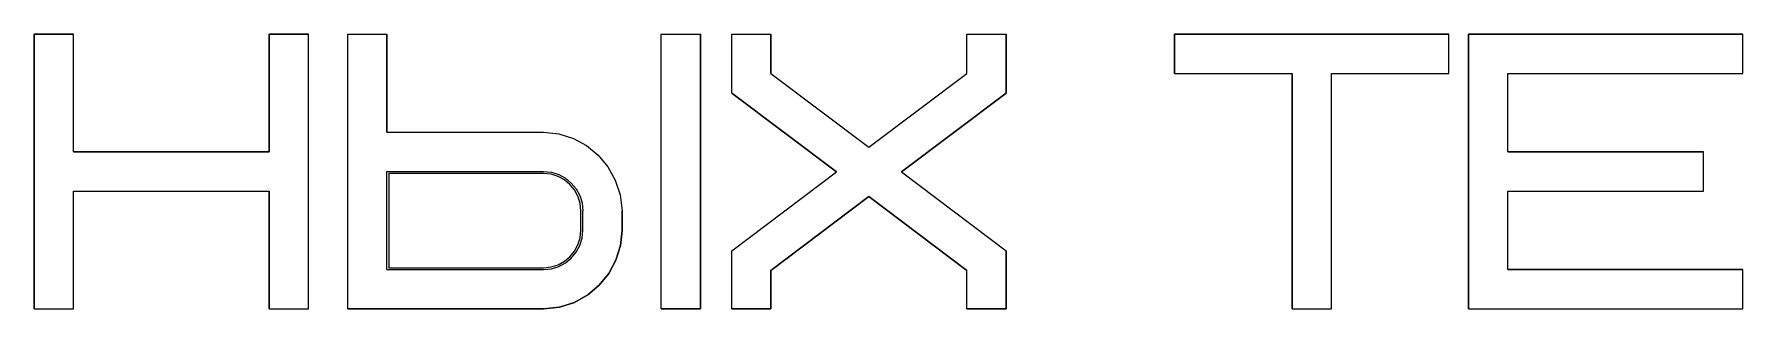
# Model space of a CAD drawing. Header units: millimetres. Extents: x 52 to 245, y 27 to 183.
# Drawn here: x 227.59 to 233.72, y 44.67 to 45.66 of the extents above; entities that cross this region are included whole.
import ezdxf

# ---------------------------------------------------------------- set-up
doc = ezdxf.new("R2010")
doc.units = ezdxf.units.MM
doc.layers.add('Mechanical15', color=56, linetype='Continuous')

msp = doc.modelspace()

# ---------------------------------------------------------------- linework, layer by layer
at = {"layer": 'Mechanical15', "color": 0, "lineweight": 5}
for p, q in [((227.5883, 44.6722), (227.5883, 45.6565)), ((227.5883, 45.6565), (227.7289, 45.6565)), ((227.7289, 45.6565), (227.5883, 45.6565)), ((227.5883, 45.6565), (227.5883, 44.6722)), ((227.7289, 45.2347), (227.7289, 45.6565)), ((227.7289, 45.2347), (227.7289, 45.6565)), ((228.432, 45.2347), (228.432, 45.6565)), ((228.432, 45.6565), (228.5726, 45.6565)), ((228.5726, 45.6565), (228.432, 45.6565)), ((228.432, 45.6565), (228.432, 45.2347)), ((228.5726, 44.6722), (228.5726, 45.6565)), ((228.5726, 44.6722), (228.5726, 45.6565)), ((228.7132, 44.6722), (228.7132, 45.6565)), ((228.7132, 45.6565), (228.8539, 45.6565)), ((228.7132, 44.6722), (228.7132, 45.6565)), ((228.7132, 45.6565), (228.8539, 45.6565)), ((228.8539, 45.305), (228.8539, 45.6565)), ((228.8539, 45.6565), (228.8539, 45.305)), ((229.8382, 44.6722), (229.8382, 45.6565)), ((229.8382, 45.6565), (229.9788, 45.6565)), ((229.8382, 44.6722), (229.8382, 45.6565)), ((229.8382, 45.6565), (229.9788, 45.6565)), ((229.9788, 44.6722), (229.9788, 45.6565)), ((229.9788, 45.6565), (229.9788, 44.6722)), ((230.0913, 45.6565), (230.2319, 45.6565)), ((230.0913, 45.4456), (230.0913, 45.6565)), ((230.0913, 45.4456), (230.0913, 45.6565)), ((230.0913, 45.6565), (230.2319, 45.6565)), ((230.2319, 45.5159), (230.2319, 45.6565)), ((230.2319, 45.6565), (230.2319, 45.5159)), ((230.935, 45.5159), (230.935, 45.6565)), ((230.935, 45.6565), (231.0756, 45.6565)), ((230.935, 45.5159), (230.935, 45.6565)), ((230.935, 45.6565), (231.0756, 45.6565)), ((231.0756, 45.4456), (231.0756, 45.6565)), ((231.0756, 45.6565), (231.0756, 45.4456)), ((231.6803, 45.5159), (231.6803, 45.6565)), ((231.6803, 45.6565), (232.6646, 45.6565)), ((232.6646, 45.6565), (231.6803, 45.6565)), ((231.6803, 45.6565), (231.6803, 45.5159)), ((232.6646, 45.5159), (232.6646, 45.6565)), ((232.6646, 45.5159), (232.6646, 45.6565)), ((232.7349, 45.6565), (233.7192, 45.6565)), ((232.7349, 44.6722), (232.7349, 45.6565)), ((233.7192, 45.6565), (232.7349, 45.6565)), ((232.7349, 45.6565), (232.7349, 44.6722)), ((233.7192, 45.5159), (233.7192, 45.6565)), ((233.7192, 45.5159), (233.7192, 45.6565)), ((230.2319, 45.5159), (230.5835, 45.2515)), ((230.2319, 45.5159), (230.5835, 45.2515)), ((230.5835, 45.2515), (230.935, 45.5159)), ((230.5835, 45.2515), (230.935, 45.5159)), ((231.6803, 45.5159), (232.1021, 45.5159)), ((231.6803, 45.5159), (232.1021, 45.5159)), ((232.1021, 44.6722), (232.1021, 45.5159)), ((232.1021, 45.5159), (232.1021, 44.6722)), ((232.2428, 44.6722), (232.2428, 45.5159)), ((232.2428, 45.5159), (232.6646, 45.5159)), ((232.2428, 45.5159), (232.6646, 45.5159)), ((232.2428, 44.6722), (232.2428, 45.5159)), ((232.8755, 45.5159), (233.7192, 45.5159)), ((232.8755, 45.2347), (232.8755, 45.5159)), ((232.8755, 45.2347), (232.8755, 45.5159)), ((232.8755, 45.5159), (233.7192, 45.5159)), ((230.0913, 45.4456), (230.4667, 45.1629)), ((230.4667, 45.1629), (230.0913, 45.4456)), ((230.7002, 45.1629), (231.0756, 45.4456)), ((231.0756, 45.4456), (230.7002, 45.1629)), ((228.8539, 45.305), (229.4163, 45.305)), ((228.8539, 45.305), (229.4163, 45.305)), ((229.4163, 45.305), (229.4714, 45.2993)), ((229.4163, 45.305), (229.4714, 45.2993)), ((229.4714, 45.2993), (229.5232, 45.283)), ((229.4714, 45.2993), (229.5232, 45.283)), ((229.5232, 45.283), (229.5703, 45.2571)), ((229.5232, 45.283), (229.5703, 45.2571)), ((229.5703, 45.2571), (229.6118, 45.2229)), ((229.5703, 45.2571), (229.6118, 45.2229)), ((227.7289, 45.2347), (228.432, 45.2347)), ((228.432, 45.2347), (227.7289, 45.2347)), ((229.6118, 45.2229), (229.6464, 45.1813)), ((229.6118, 45.2229), (229.6464, 45.1813)), ((232.8755, 45.2347), (233.5786, 45.2347)), ((233.5786, 45.2347), (232.8755, 45.2347)), ((233.5786, 45.094), (233.5786, 45.2347)), ((233.5786, 45.094), (233.5786, 45.2347)), ((228.8539, 45.1643), (229.4163, 45.1643)), ((228.8539, 44.8128), (228.8539, 45.1643)), ((229.4163, 45.1576), (228.8606, 45.1576)), ((228.8606, 45.1576), (228.8606, 44.8196)), ((229.416, 45.1576), (228.8606, 45.1576)), ((228.8606, 45.1576), (228.8606, 44.8196)), ((229.416, 45.1576), (229.4156, 45.1576)), ((229.4156, 45.1576), (229.4163, 45.1576)), ((229.4163, 45.1576), (229.4156, 45.1576)), ((229.4156, 45.1576), (229.416, 45.1576)), ((229.4432, 45.1548), (229.416, 45.1576)), ((229.4432, 45.1548), (229.416, 45.1576)), ((229.416, 45.1576), (229.4163, 45.1576)), ((229.4163, 45.1643), (229.4446, 45.1615)), ((229.4683, 45.147), (229.4432, 45.1548)), ((229.4683, 45.147), (229.4432, 45.1548)), ((229.4446, 45.1615), (229.4709, 45.1532)), ((229.491, 45.1346), (229.4683, 45.147)), ((229.491, 45.1346), (229.4683, 45.147)), ((229.4709, 45.1532), (229.4948, 45.1402)), ((229.5109, 45.1183), (229.491, 45.1346)), ((229.5109, 45.1183), (229.491, 45.1346)), ((229.4948, 45.1402), (229.5156, 45.123)), ((229.6464, 45.1813), (229.673, 45.1335)), ((229.6464, 45.1813), (229.673, 45.1335)), ((229.673, 45.1335), (229.6904, 45.0806)), ((229.673, 45.1335), (229.6904, 45.0806)), ((230.0913, 44.8803), (230.4667, 45.1629)), ((230.0913, 44.8803), (230.4667, 45.1629)), ((230.7002, 45.1629), (231.0756, 44.8803)), ((230.7002, 45.1629), (231.0756, 44.8803)), ((227.7289, 44.6722), (227.7289, 45.094)), ((227.7289, 45.094), (228.432, 45.094)), ((227.7289, 44.6722), (227.7289, 45.094)), ((227.7289, 45.094), (228.432, 45.094)), ((228.432, 44.6722), (228.432, 45.094)), ((228.432, 45.094), (228.432, 44.6722)), ((229.5273, 45.0984), (229.5109, 45.1183)), ((229.5273, 45.0984), (229.5109, 45.1183)), ((229.5156, 45.123), (229.5329, 45.1022)), ((229.5396, 45.0757), (229.5273, 45.0984)), ((229.5396, 45.0757), (229.5273, 45.0984)), ((229.5329, 45.1022), (229.5459, 45.0783)), ((229.5475, 45.0506), (229.5396, 45.0757)), ((229.5475, 45.0506), (229.5396, 45.0757)), ((229.5459, 45.0783), (229.5541, 45.052)), ((229.6904, 45.0806), (229.6976, 45.0237)), ((229.6904, 45.0806), (229.6976, 45.0237)), ((230.2319, 44.81), (230.5835, 45.0744)), ((230.5835, 45.0744), (230.2319, 44.81)), ((230.5835, 45.0744), (230.935, 44.81)), ((230.935, 44.81), (230.5835, 45.0744)), ((232.8755, 45.094), (233.5786, 45.094)), ((232.8755, 44.8128), (232.8755, 45.094)), ((232.8755, 44.8128), (232.8755, 45.094)), ((232.8755, 45.094), (233.5786, 45.094)), ((229.5502, 45.0234), (229.5475, 45.0506)), ((229.5502, 45.0234), (229.5475, 45.0506)), ((229.5502, 44.9534), (229.5502, 45.0234)), ((229.5502, 44.9538), (229.5502, 45.0234)), ((229.5541, 45.052), (229.557, 45.0237)), ((229.557, 44.9534), (229.557, 45.0237)), ((229.6976, 44.9534), (229.6976, 45.0237)), ((229.6976, 45.0237), (229.6976, 44.9534)), ((229.5475, 44.9265), (229.5502, 44.9538)), ((229.5475, 44.9265), (229.5502, 44.9538)), ((229.5502, 44.9538), (229.5503, 44.9541)), ((229.5503, 44.9541), (229.5502, 44.9534)), ((229.5502, 44.9534), (229.5503, 44.9541)), ((229.5503, 44.9541), (229.5502, 44.9538)), ((229.5502, 44.9538), (229.5502, 44.9534)), ((229.5541, 44.9252), (229.557, 44.9534)), ((229.6919, 44.8985), (229.6976, 44.9534)), ((229.6976, 44.9534), (229.6919, 44.8985)), ((229.5109, 44.8589), (229.5273, 44.8787)), ((229.5109, 44.8589), (229.5273, 44.8787)), ((229.5273, 44.8787), (229.5396, 44.9014)), ((229.5273, 44.8787), (229.5396, 44.9014)), ((229.5329, 44.8749), (229.5459, 44.8988)), ((229.5396, 44.9014), (229.5475, 44.9265)), ((229.5396, 44.9014), (229.5475, 44.9265)), ((229.5459, 44.8988), (229.5541, 44.9252)), ((229.6758, 44.8466), (229.6919, 44.8985)), ((229.6919, 44.8985), (229.6758, 44.8466)), ((230.0913, 44.6722), (230.0913, 44.8803)), ((230.0913, 44.6722), (230.0913, 44.8803)), ((231.0756, 44.6722), (231.0756, 44.8803)), ((231.0756, 44.8803), (231.0756, 44.6722)), ((228.8606, 44.8196), (229.416, 44.8196)), ((228.8606, 44.8196), (229.416, 44.8196)), ((229.416, 44.8196), (229.4432, 44.8223)), ((229.416, 44.8196), (229.4432, 44.8223)), ((229.4432, 44.8223), (229.4683, 44.8302)), ((229.4432, 44.8223), (229.4683, 44.8302)), ((229.4446, 44.8157), (229.4709, 44.8239)), ((229.4683, 44.8302), (229.491, 44.8425)), ((229.4683, 44.8302), (229.491, 44.8425)), ((229.4709, 44.8239), (229.4948, 44.8369)), ((229.491, 44.8425), (229.5109, 44.8589)), ((229.491, 44.8425), (229.5109, 44.8589)), ((229.4948, 44.8369), (229.5156, 44.8541)), ((229.5156, 44.8541), (229.5329, 44.8749)), ((229.6501, 44.7989), (229.6758, 44.8466)), ((229.6758, 44.8466), (229.6501, 44.7989)), ((228.8539, 44.8128), (229.4163, 44.8128)), ((229.4163, 44.8128), (229.4446, 44.8157)), ((229.5745, 44.7219), (229.616, 44.7569)), ((229.616, 44.7569), (229.5745, 44.7219)), ((229.616, 44.7569), (229.6501, 44.7989)), ((229.6501, 44.7989), (229.616, 44.7569)), ((230.2319, 44.6722), (230.2319, 44.81)), ((230.2319, 44.81), (230.2319, 44.6722)), ((230.935, 44.6722), (230.935, 44.81)), ((230.935, 44.6722), (230.935, 44.81)), ((232.8755, 44.8128), (233.7192, 44.8128)), ((233.7192, 44.8128), (232.8755, 44.8128)), ((233.7192, 44.6722), (233.7192, 44.8128)), ((233.7192, 44.6722), (233.7192, 44.8128)), ((229.4736, 44.6782), (229.5267, 44.6952)), ((229.5267, 44.6952), (229.4736, 44.6782)), ((229.5267, 44.6952), (229.5745, 44.7219)), ((229.5745, 44.7219), (229.5267, 44.6952)), ((227.5883, 44.6722), (227.7289, 44.6722)), ((227.5883, 44.6722), (227.7289, 44.6722)), ((228.432, 44.6722), (228.5726, 44.6722)), ((228.432, 44.6722), (228.5726, 44.6722)), ((228.7132, 44.6722), (229.4163, 44.6722)), ((229.4163, 44.6722), (228.7132, 44.6722)), ((229.4163, 44.6722), (229.4736, 44.6782)), ((229.4736, 44.6782), (229.4163, 44.6722)), ((229.8382, 44.6722), (229.9788, 44.6722)), ((229.9788, 44.6722), (229.8382, 44.6722)), ((230.0913, 44.6722), (230.2319, 44.6722)), ((230.2319, 44.6722), (230.0913, 44.6722)), ((230.935, 44.6722), (231.0756, 44.6722)), ((231.0756, 44.6722), (230.935, 44.6722)), ((232.1021, 44.6722), (232.2428, 44.6722)), ((232.1021, 44.6722), (232.2428, 44.6722)), ((232.7349, 44.6722), (233.7192, 44.6722)), ((232.7349, 44.6722), (233.7192, 44.6722))]:
    msp.add_line(p, q, dxfattribs=at)

doc.saveas('drawing.dxf')
